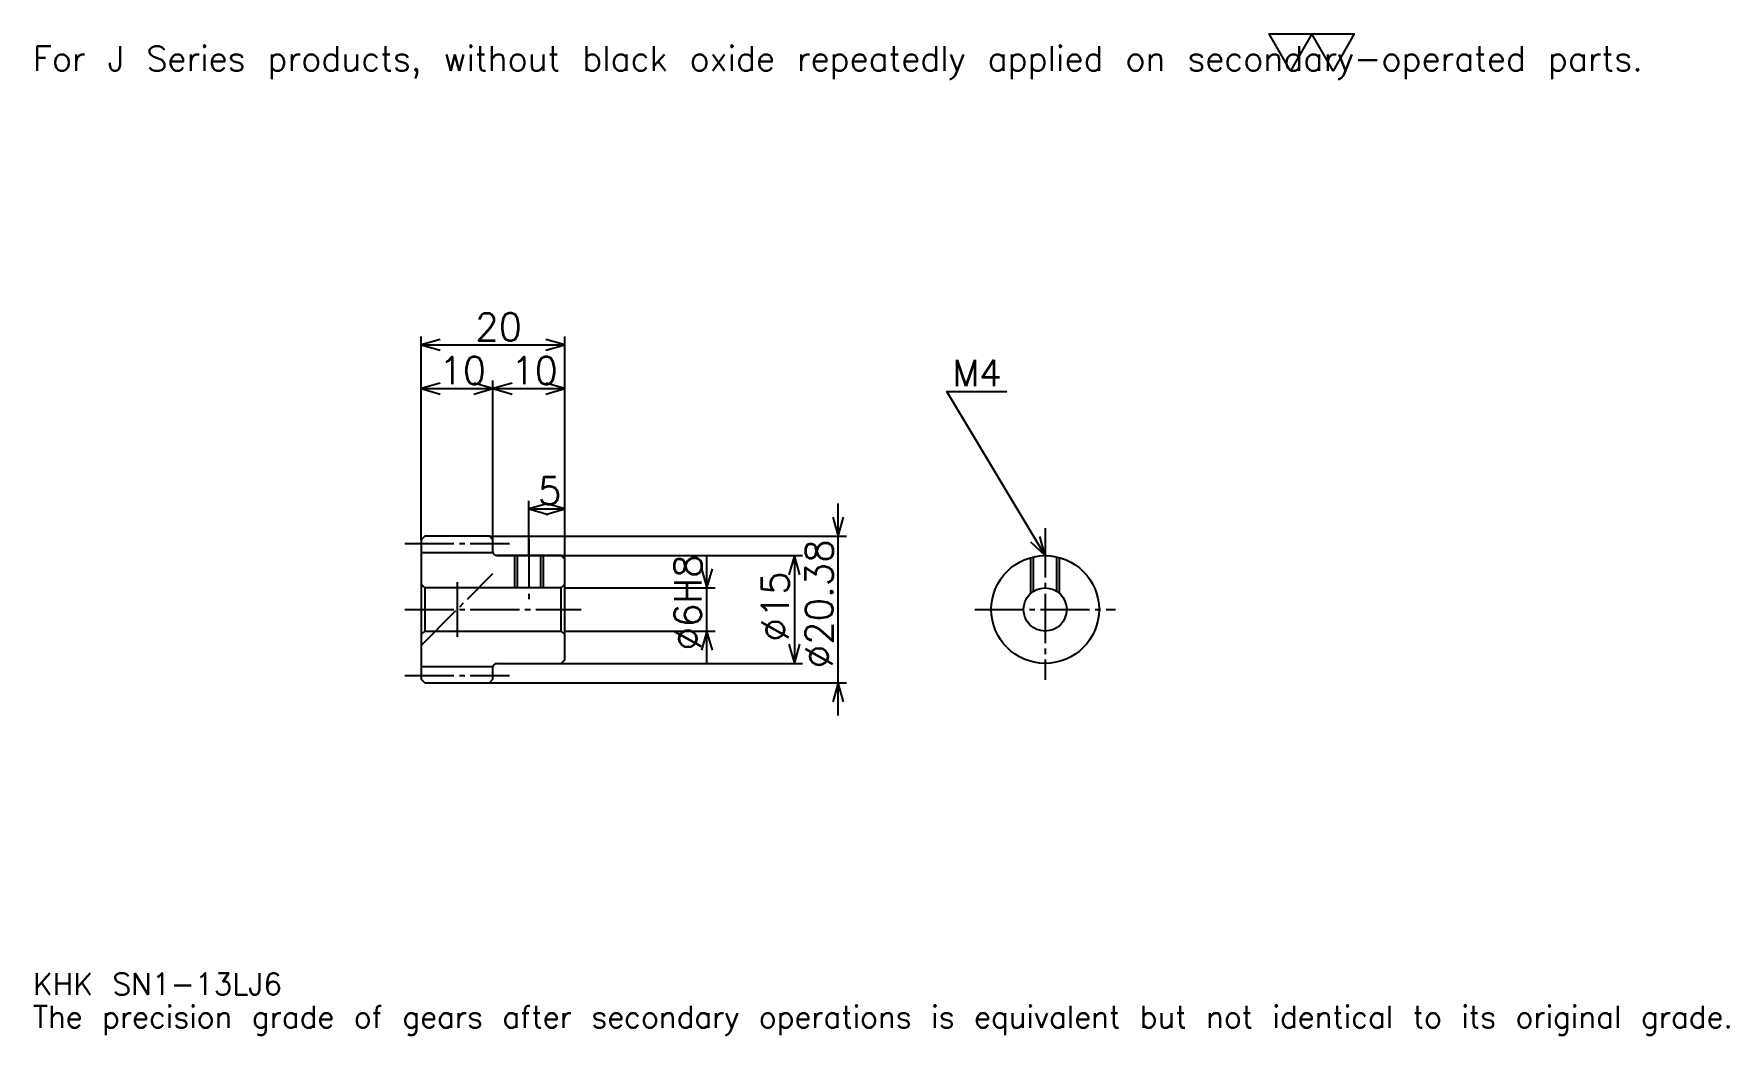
# Model space of a CAD drawing. Extents: x 8 to 244, y 3 to 142.
import ezdxf

# ---------------------------------------------------------------- set-up
doc = ezdxf.new("R2010")
doc.units = 0
doc.linetypes.add('DASHDOT', pattern=[9.130436, 6.847826, -0.76087, 0.76087, -0.76087])
doc.layers.get('0').update_dxf_attribs({"linetype": 'CONTINUOUS'})
doc.layers.add('DASHDOT', color=6, linetype='DASHDOT')
doc.styles.add('KANJI', font='TXT', dxfattribs={"bigfont": 'BIGFONT'})

msp = doc.modelspace()

# ---------------------------------------------------------------- linework, layer by layer
at = {"color": 5}
for p, q in [((61.630432, 72.203262), (61.630432, 99.974998)), ((81.630432, 72.203262), (81.630432, 99.974998)), ((61.630432, 98.833694), (81.630432, 98.833694)), ((61.630432, 92.746742), (71.630432, 92.746742)), ((71.630432, 72.203262), (71.630432, 93.888046)), ((71.630432, 92.746742), (81.630432, 92.746742)), ((76.630432, 72.203262), (76.630432, 77.148911)), ((76.630432, 76.007614), (81.630432, 76.007614)), ((119.673912, 47.253265), (119.673912, 76.768478)), ((61.630432, 71.703262), (61.630432, 72.203262)), ((71.130432, 72.203262), (81.630432, 72.203262)), ((71.630432, 71.703262), (71.630432, 72.203262)), ((76.630432, 69.510872), (76.630432, 72.203262)), ((81.630432, 72.203262), (120.815216, 72.203262)), ((81.630432, 69.010872), (81.630432, 72.203262)), ((72.130432, 69.510872), (81.630432, 69.510872)), ((81.630432, 69.510872), (114.728256, 69.510872)), ((101.41304, 54.445656), (101.41304, 69.576088)), ((113.586952, 69.510872), (113.586952, 54.510872)), ((81.630432, 65.010872), (102.554344, 65.010872)), ((81.630432, 59.010872), (102.554344, 59.010872)), ((72.130432, 54.510872), (81.630432, 54.510872)), ((81.630432, 54.510872), (114.728256, 54.510872)), ((71.130432, 51.818481), (81.630432, 51.818481)), ((81.630432, 51.818481), (120.815216, 51.818481))]:
    msp.add_line(p, q, dxfattribs=at)
at = {"color": 4}
for p, q in [((61.630432, 69.953262), (71.630432, 69.953262)), ((62.130432, 65.010872), (62.130432, 59.010872)), ((81.130432, 65.010872), (81.630432, 65.510872)), ((81.130432, 59.010872), (81.630432, 58.510872)), ((61.630432, 54.068481), (71.630432, 54.068481))]:
    msp.add_line(p, q, dxfattribs=at)
at = {"color": 7}
msp.add_line((66.630432, 65.815216), (66.630432, 58.206524), dxfattribs=at)
msp.add_lwpolyline([(182.608688, 136.956528), (179.641296, 142.100006), (191.510864, 142.100006), (188.543472, 136.956528), (185.57608, 142.100006), (182.608688, 136.956528)], dxfattribs=at)
at = {"color": 5}
for points in [[(64.293472, 99.594559), (61.630432, 98.833694), (64.293472, 98.07283)], [(78.967392, 98.07283), (81.630432, 98.833694), (78.967392, 99.594559)], [(64.293472, 93.507614), (61.630432, 92.746742), (64.293472, 91.98587)], [(68.967392, 91.98587), (71.630432, 92.746742), (68.967392, 93.507614)], [(74.293472, 93.507614), (71.630432, 92.746742), (74.293472, 91.98587)], [(78.967392, 91.98587), (81.630432, 92.746742), (78.967392, 93.507614)], [(148.478256, 69.510872), (134.782608, 92.33696), (143.152161, 92.33696)], [(79.293472, 76.768478), (76.630432, 76.007614), (79.293472, 75.246742)], [(78.967392, 75.246742), (81.630432, 76.007614), (78.967392, 76.768478)], [(118.91304, 74.866302), (119.673912, 72.203262), (120.434784, 74.866302)], [(146.455688, 71.402946), (148.478256, 69.510872), (147.760574, 72.185875)], [(114.347824, 66.847832), (113.586952, 69.510872), (112.82608, 66.847832)], [(100.652176, 67.673912), (101.41304, 65.010872), (102.173904, 67.673912)], [(102.173904, 56.347828), (101.41304, 59.010872), (100.652176, 56.347828)], [(112.82608, 57.173916), (113.586952, 54.510872), (114.347824, 57.173916)], [(120.434784, 49.155437), (119.673912, 51.818481), (118.91304, 49.155437)]]:
    msp.add_lwpolyline(points, dxfattribs=at)
at = {"color": 4}
for points in [[(71.630432, 70.010872), (71.630432, 71.703262), (71.130432, 72.203262), (62.130432, 72.203262), (61.630432, 71.703262), (61.630432, 58.510872)], [(72.130432, 54.510872), (81.130432, 54.510872), (81.630432, 55.010872), (81.630432, 69.010872), (81.130432, 69.510872), (72.130432, 69.510872)], [(74.630432, 69.510872), (74.630432, 65.010872)], [(75.010429, 69.510872), (75.010429, 65.010872)], [(78.250435, 69.510872), (78.250435, 65.010872)], [(78.630432, 69.510872), (78.630432, 65.010872)], [(146.478256, 64.246941), (146.478256, 69.239288)], [(146.858246, 64.535866), (146.858246, 69.333824)], [(150.098267, 64.535866), (150.098267, 69.333824)], [(150.478256, 64.246941), (150.478256, 69.239288)], [(61.630432, 58.510872), (62.130432, 59.010872), (81.130432, 59.010872), (81.130432, 65.010872), (62.130432, 65.010872), (61.630432, 65.510872)], [(61.630432, 58.510872), (61.630432, 52.318481), (62.130432, 51.818481), (71.130432, 51.818481), (71.630432, 52.318481), (71.630432, 54.010872)]]:
    msp.add_lwpolyline(points, dxfattribs=at)
for radius in [7.5, 3]:
    msp.add_circle((148.478256, 62.010872), radius, dxfattribs=at)
for centre, start, end in [((72.130432, 70.010872), 180, 270), ((72.130432, 54.010872), 90, 180)]:
    msp.add_arc(centre, 0.5, start, end, dxfattribs=at)
at = {"layer": 'DASHDOT', "color": 7}
for p, q in [((148.478256, 73.315216), (148.478256, 52.228264)), ((59.347824, 71.203262), (73.91304, 71.203262)), ((61.630432, 57.010872), (71.630432, 67.010872)), ((59.347824, 62.010872), (83.91304, 62.010872)), ((138.695648, 62.010872), (158.260864, 62.010872)), ((59.347824, 52.818481), (73.91304, 52.818481))]:
    msp.add_line(p, q, dxfattribs=at)
msp.add_lwpolyline([(76.630432, 71.79348), (76.630432, 62.728264)], dxfattribs=at)

# ---------------------------------------------------------------- texts
at = {"color": 7, "style": 'KANJI'}
for s, height, p in [('For J Series products, without black oxide repeatedly applied on secondary-operated parts.', 3.423913, (7.608696, 136.956528)), ('20', 3.804348, (69.157608, 99.44239)), ('10', 3.804348, (64.157608, 93.355438)), ('10', 3.804348, (74.157608, 93.355438)), ('M4', 3.652174, (135.543472, 93.097824)), ('5', 3.804348, (77.89402, 76.616302)), ('KHK SN1-13LJ6', 3.043478, (7.608696, 8.369565)), ('The precision grade of gears after secondary operations is equivalent but not identical to its original grade.', 3.043478, (7.608696, 3.804348))]:
    msp.add_text(s, height=height, dxfattribs=at).set_placement(p)
for s, p in [('%%c20.38', (118.91304, 53.831524)), ('%%c6H8', (100.652176, 56.304352)), ('%%c15', (112.82608, 57.540764))]:
    msp.add_text(s, height=3.804348, rotation=90, dxfattribs=at).set_placement(p)

doc.saveas('drawing.dxf')
